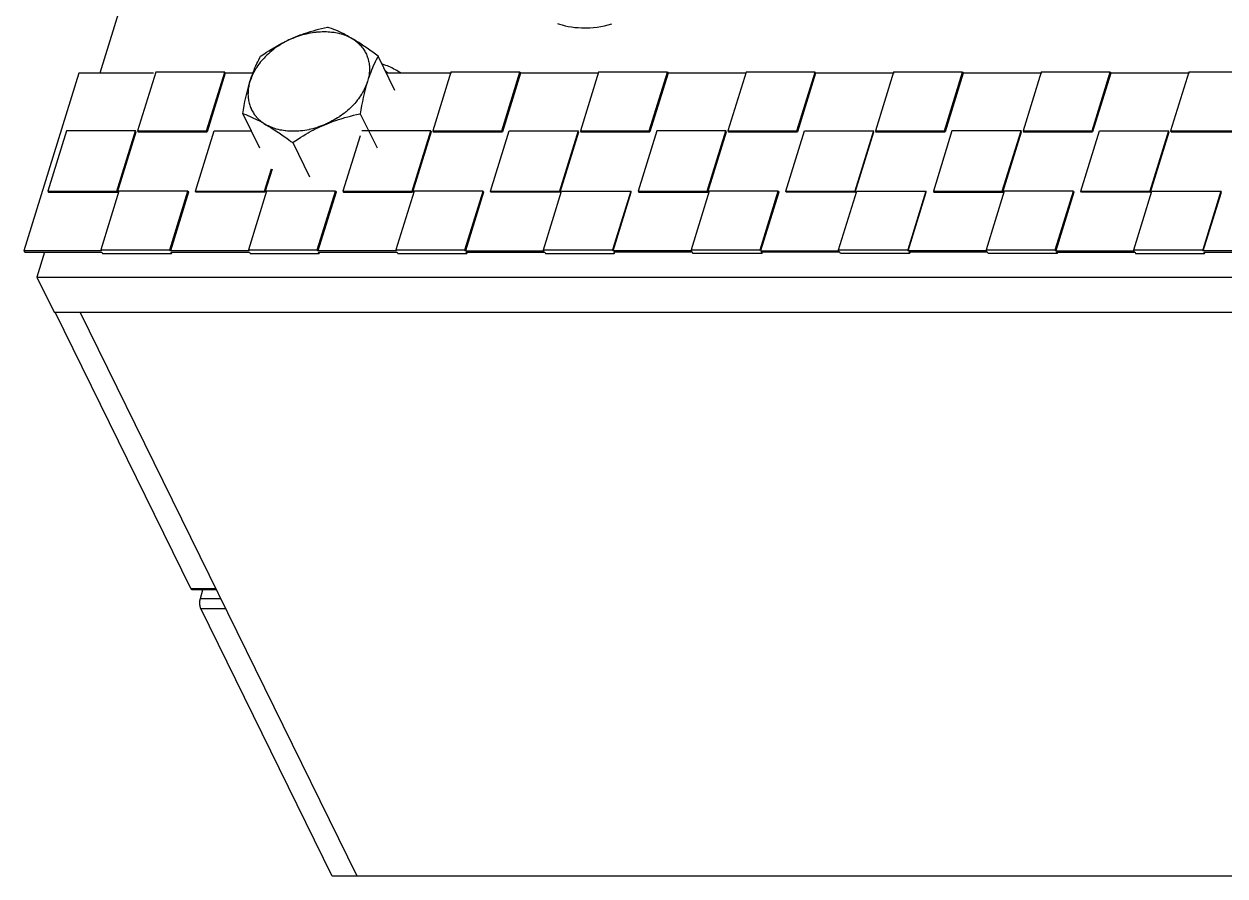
# Model space of a CAD drawing. Extents: x 0 to 216, y 0 to 280.
# Drawn here: x 131.78 to 142.35, y 199.47 to 206.98 of the extents above; entities that cross this region are included whole.
import ezdxf

# ---------------------------------------------------------------- set-up
doc = ezdxf.new("R2010")
doc.units = 0
doc.header["$MEASUREMENT"] = 0
doc.layers.add('CADdetails-1-FINE', color=1, linetype='CONTINUOUS')
doc.layers.add('CADdetails-9-EXTRAFINE', color=9, linetype='CONTINUOUS')

msp = doc.modelspace()

# ---------------------------------------------------------------- linework, layer by layer
at = {"layer": 'CADdetails-1-FINE'}
for points in [[(131.96, 204.97), (131.893, 204.752), (132.046, 204.442), (198.303, 204.442), (203.14, 220.095), (202.988, 220.405)], [(198.151, 204.752), (202.988, 220.405), (136.73, 220.405), (132.448, 206.548)], [(131.893, 204.752), (198.151, 204.752), (198.303, 204.442)], [(133.477, 201.994), (133.265, 201.994), (133.264, 201.994), (133.262, 201.994), (133.261, 201.995), (133.259, 201.996), (133.259, 201.996), (133.257, 201.997), (133.256, 201.998), (133.255, 202), (133.254, 202.002), (133.253, 202.002), (133.252, 202.004), (133.251, 202.005), (133.25, 202.007), (132.056, 204.442)], [(134.714, 199.473), (132.276, 204.442)], [(133.25, 202.007), (133.47, 202.007)], [(143.743, 199.473), (134.494, 199.473), (133.337, 201.83), (133.335, 201.834), (133.334, 201.839), (133.332, 201.844), (133.331, 201.849), (133.33, 201.855), (133.329, 201.862), (133.328, 201.87), (133.328, 201.872), (133.328, 201.873), (133.328, 201.881), (133.328, 201.889), (133.329, 201.896), (133.329, 201.899), (133.33, 201.906), (133.332, 201.912), (133.333, 201.918), (133.356, 201.994)], [(133.333, 201.918), (133.514, 201.918)], [(133.337, 201.83), (133.557, 201.83)]]:
    msp.add_lwpolyline(points, dxfattribs=at)
at = {"layer": 'CADdetails-9-EXTRAFINE'}
for points in [[(135.046, 206.396), (134.898, 206.698), (134.875, 206.715), (134.852, 206.732), (134.838, 206.742), (134.815, 206.759), (134.792, 206.775), (134.778, 206.784), (134.773, 206.787), (134.75, 206.803), (134.727, 206.818), (134.705, 206.831), (134.684, 206.844), (134.663, 206.856), (134.644, 206.867), (134.628, 206.876), (134.609, 206.886), (134.595, 206.894), (134.576, 206.903), (134.557, 206.912), (134.545, 206.917), (134.526, 206.926), (134.507, 206.934), (134.488, 206.942), (134.468, 206.949), (134.459, 206.952), (134.454, 206.951), (134.426, 206.945), (134.4, 206.939), (134.374, 206.932), (134.349, 206.926), (134.325, 206.919), (134.301, 206.912), (134.29, 206.909), (134.267, 206.902), (134.245, 206.894), (134.223, 206.886), (134.21, 206.882), (134.188, 206.873), (134.167, 206.865), (134.146, 206.856), (134.13, 206.849), (134.128, 206.848), (134.112, 206.841), (134.096, 206.833), (134.08, 206.824), (134.064, 206.815), (134.048, 206.806), (134.033, 206.796), (134.018, 206.786), (134.017, 206.786), (134.002, 206.776), (133.987, 206.765), (133.973, 206.754), (133.96, 206.743), (133.958, 206.742), (133.945, 206.731), (133.932, 206.719), (133.919, 206.707), (133.907, 206.695), (133.905, 206.693), (133.894, 206.681), (133.882, 206.669), (133.872, 206.656), (133.861, 206.644), (133.859, 206.641), (133.849, 206.628), (133.84, 206.615), (133.831, 206.602), (133.823, 206.589), (133.82, 206.585), (133.812, 206.572), (133.805, 206.559), (133.798, 206.546), (133.792, 206.533), (133.79, 206.527), (133.784, 206.514), (133.779, 206.501), (133.774, 206.488), (133.77, 206.475), (133.77, 206.476), (133.777, 206.497), (133.784, 206.518), (133.791, 206.538), (133.798, 206.557), (133.806, 206.576), (133.814, 206.595), (133.822, 206.614), (133.831, 206.633), (133.838, 206.649), (133.847, 206.667), (133.857, 206.686), (133.864, 206.698), (133.869, 206.702), (133.892, 206.717), (133.914, 206.732), (133.936, 206.746), (133.958, 206.759), (133.979, 206.772), (134, 206.784), (134.01, 206.789), (134.031, 206.801), (134.051, 206.812), (134.072, 206.822), (134.084, 206.828), (134.105, 206.838), (134.125, 206.847), (134.146, 206.856), (134.15, 206.858), (134.167, 206.865), (134.183, 206.871), (134.2, 206.877), (134.217, 206.882), (134.234, 206.888), (134.251, 206.892), (134.268, 206.896), (134.285, 206.9), (134.288, 206.901), (134.304, 206.904), (134.321, 206.907), (134.338, 206.909), (134.354, 206.911), (134.358, 206.912), (134.375, 206.913), (134.391, 206.914), (134.407, 206.915), (134.423, 206.915), (134.428, 206.915), (134.444, 206.915), (134.459, 206.914), (134.474, 206.913), (134.489, 206.911), (134.495, 206.911), (134.51, 206.909), (134.524, 206.906), (134.539, 206.903), (134.552, 206.9), (134.559, 206.899), (134.573, 206.895), (134.586, 206.891), (134.598, 206.886), (134.611, 206.882), (134.618, 206.879), (134.63, 206.874), (134.641, 206.868), (134.653, 206.862), (134.663, 206.856), (134.673, 206.851), (134.683, 206.844), (134.692, 206.838), (134.701, 206.831), (134.71, 206.824), (134.71, 206.824), (134.719, 206.817), (134.727, 206.81), (134.734, 206.802), (134.742, 206.794), (134.749, 206.786), (134.75, 206.786), (134.756, 206.778), (134.763, 206.769), (134.769, 206.761), (134.775, 206.752), (134.78, 206.743), (134.785, 206.734), (134.79, 206.725), (134.795, 206.716), (134.795, 206.715), (134.799, 206.705), (134.803, 206.695), (134.806, 206.686), (134.81, 206.676), (134.812, 206.665), (134.815, 206.655), (134.817, 206.645), (134.817, 206.644), (134.819, 206.633), (134.82, 206.623), (134.821, 206.612), (134.822, 206.601), (134.822, 206.59), (134.822, 206.589), (134.822, 206.578), (134.821, 206.567), (134.82, 206.555), (134.819, 206.544), (134.818, 206.533), (134.816, 206.521), (134.813, 206.509), (134.811, 206.498), (134.807, 206.486), (134.804, 206.475), (134.8, 206.463), (134.795, 206.45), (134.79, 206.437), (134.785, 206.424), (134.782, 206.418), (134.776, 206.405), (134.769, 206.392), (134.762, 206.379), (134.754, 206.366), (134.752, 206.362), (134.743, 206.349), (134.734, 206.336), (134.725, 206.323), (134.715, 206.31), (134.713, 206.307), (134.703, 206.294), (134.692, 206.282), (134.681, 206.27), (134.669, 206.258), (134.667, 206.255), (134.655, 206.244), (134.642, 206.232), (134.63, 206.22), (134.616, 206.209), (134.615, 206.208), (134.601, 206.197), (134.587, 206.186), (134.573, 206.175), (134.558, 206.165), (134.557, 206.164), (134.542, 206.154), (134.526, 206.145), (134.511, 206.136), (134.495, 206.127), (134.479, 206.118), (134.462, 206.11), (134.446, 206.102), (134.445, 206.102), (134.428, 206.094), (134.449, 206.103), (134.47, 206.112), (134.492, 206.12), (134.505, 206.125), (134.527, 206.132), (134.549, 206.14), (134.572, 206.147), (134.583, 206.15), (134.606, 206.157), (134.631, 206.164), (134.656, 206.17), (134.681, 206.177), (134.708, 206.183), (134.736, 206.189), (134.741, 206.19), (134.889, 205.889)], [(136.478, 206.987), (136.495, 206.981), (136.52, 206.973), (136.546, 206.966), (136.573, 206.961), (136.601, 206.956), (136.629, 206.952), (136.659, 206.95), (136.689, 206.948), (136.7, 206.948), (136.731, 206.948), (136.762, 206.949), (136.794, 206.952), (136.826, 206.955), (136.858, 206.96), (136.891, 206.966), (136.924, 206.974), (136.924, 206.974), (136.957, 206.982)], [(135.097, 206.548), (135.086, 206.556), (135.074, 206.563), (135.063, 206.571), (135.051, 206.578), (135.038, 206.585), (135.026, 206.591), (135.02, 206.594), (135.007, 206.6), (134.993, 206.606), (134.98, 206.612), (134.966, 206.617), (134.952, 206.623), (134.937, 206.627), (134.933, 206.629)], [(132.921, 206.548), (132.264, 206.548), (131.78, 204.982), (131.787, 204.97), (132.467, 204.97), (132.472, 204.96), (133.08, 204.96), (133.075, 204.97), (133.767, 204.97), (133.772, 204.96), (134.379, 204.96)], [(133.548, 206.557), (133.552, 206.548), (133.393, 206.031)], [(133.795, 206.548), (133.552, 206.548)], [(135.544, 206.548), (134.972, 206.548)], [(136.146, 206.557), (136.151, 206.548), (135.992, 206.031)], [(136.843, 206.548), (136.151, 206.548)], [(137.446, 206.557), (137.451, 206.548), (137.291, 206.031)], [(138.143, 206.548), (137.451, 206.548)], [(138.745, 206.557), (138.75, 206.548), (138.59, 206.031)], [(139.442, 206.548), (138.75, 206.548)], [(140.045, 206.557), (140.049, 206.548), (139.89, 206.031)], [(140.741, 206.548), (140.049, 206.548)], [(141.344, 206.557), (140.737, 206.557), (140.577, 206.041), (140.582, 206.031), (141.189, 206.031)], [(142.041, 206.548), (141.349, 206.548)], [(134.146, 205.936), (134.151, 205.94), (134.174, 205.955), (134.196, 205.97), (134.218, 205.984), (134.239, 205.997), (134.261, 206.01), (134.282, 206.022), (134.292, 206.028), (134.312, 206.039), (134.333, 206.05), (134.354, 206.06), (134.366, 206.066), (134.386, 206.076), (134.407, 206.085), (134.428, 206.094), (134.424, 206.093), (134.408, 206.086), (134.391, 206.08), (134.374, 206.074), (134.357, 206.068), (134.34, 206.063), (134.324, 206.059), (134.307, 206.054), (134.29, 206.051), (134.287, 206.05), (134.27, 206.047), (134.253, 206.044), (134.236, 206.041), (134.22, 206.039), (134.216, 206.039), (134.199, 206.037), (134.183, 206.036), (134.167, 206.036), (134.151, 206.036), (134.146, 206.036), (134.131, 206.036), (134.115, 206.037), (134.1, 206.038), (134.085, 206.039), (134.079, 206.04), (134.064, 206.042), (134.05, 206.045), (134.036, 206.047), (134.022, 206.051), (134.015, 206.052), (134.002, 206.056), (133.989, 206.06), (133.976, 206.064), (133.964, 206.069), (133.956, 206.072), (133.944, 206.077), (133.933, 206.083), (133.922, 206.088), (133.911, 206.094), (133.931, 206.082), (133.953, 206.069), (133.975, 206.056), (133.997, 206.041), (134.021, 206.025), (134.026, 206.022), (134.049, 206.006), (134.072, 205.99), (134.085, 205.98), (134.108, 205.964), (134.131, 205.947), (134.146, 205.936), (134.294, 205.635)], [(132.603, 205.499), (132.767, 206.031), (132.762, 206.041)], [(132.781, 206.041), (133.388, 206.041)], [(133.902, 205.499), (133.295, 205.499), (133.29, 205.509), (133.454, 206.041), (133.78, 206.041)], [(134.74, 205.997), (134.589, 205.509), (134.594, 205.499), (135.201, 205.499)], [(135.361, 206.041), (134.754, 206.041)], [(135.379, 206.041), (135.987, 206.041)], [(136.501, 205.499), (136.665, 206.031), (136.66, 206.041)], [(136.679, 206.041), (137.286, 206.041)], [(137.8, 205.499), (137.965, 206.031), (137.96, 206.041)], [(137.978, 206.041), (138.586, 206.041)], [(139.1, 205.499), (139.264, 206.031), (139.259, 206.041)], [(139.278, 206.041), (139.885, 206.041)], [(140.399, 205.499), (140.563, 206.031), (140.559, 206.041)], [(140.577, 206.041), (141.184, 206.041)], [(141.698, 205.499), (141.863, 206.031), (141.858, 206.041)], [(141.876, 206.041), (142.484, 206.041)], [(133.965, 205.703), (133.902, 205.499), (133.897, 205.509), (133.958, 205.706)], [(133.224, 205.509), (132.616, 205.509), (132.457, 204.992), (132.461, 204.982), (131.78, 204.982)], [(131.99, 205.509), (132.598, 205.509)], [(134.523, 205.509), (134.528, 205.499), (134.368, 204.982), (134.363, 204.992), (134.523, 205.509), (133.916, 205.509), (133.756, 204.992), (133.761, 204.982), (133.069, 204.982)], [(133.29, 205.509), (133.897, 205.509)], [(135.822, 205.509), (135.215, 205.509), (135.055, 204.992), (135.06, 204.982), (134.368, 204.982)], [(134.589, 205.509), (135.197, 205.509)], [(135.668, 204.982), (136.36, 204.982), (136.355, 204.992), (136.514, 205.509), (137.122, 205.509), (136.962, 204.992), (136.967, 204.982), (137.127, 205.499), (137.122, 205.509)], [(135.889, 205.509), (136.496, 205.509)], [(138.421, 205.509), (137.814, 205.509), (137.654, 204.992), (137.659, 204.982), (136.967, 204.982)], [(137.188, 205.509), (137.795, 205.509)], [(138.266, 204.982), (138.958, 204.982), (138.953, 204.992), (139.113, 205.509), (139.72, 205.509), (139.561, 204.992), (139.566, 204.982), (139.725, 205.499), (139.72, 205.509)], [(138.487, 205.509), (139.095, 205.509)], [(141.02, 205.509), (140.412, 205.509), (140.253, 204.992), (140.258, 204.982), (139.566, 204.982)], [(139.787, 205.509), (140.394, 205.509)], [(140.865, 204.982), (141.557, 204.982), (141.552, 204.992), (141.712, 205.509), (142.319, 205.509), (142.16, 204.992), (142.164, 204.982), (142.324, 205.499), (142.319, 205.509)], [(141.086, 205.509), (141.693, 205.509)], [(143.619, 205.509), (143.011, 205.509), (142.852, 204.992), (142.856, 204.982), (142.164, 204.982)], [(132.457, 204.992), (133.064, 204.992)], [(133.08, 204.96), (133.082, 204.968)], [(133.756, 204.992), (134.363, 204.992)], [(134.381, 204.968), (134.379, 204.96), (134.374, 204.97), (135.066, 204.97), (135.071, 204.96), (135.678, 204.96), (135.674, 204.97), (136.366, 204.97), (136.371, 204.96), (136.978, 204.96), (136.98, 204.968)], [(135.055, 204.992), (135.663, 204.992)], [(135.678, 204.96), (135.681, 204.968)], [(136.355, 204.992), (136.962, 204.992)], [(138.277, 204.96), (137.67, 204.96), (137.665, 204.97), (136.973, 204.97), (136.978, 204.96)], [(137.654, 204.992), (138.261, 204.992)], [(139.579, 204.968), (139.577, 204.96), (138.969, 204.96), (138.964, 204.97), (138.272, 204.97), (138.277, 204.96), (138.28, 204.968)], [(138.953, 204.992), (139.561, 204.992)], [(140.876, 204.96), (140.269, 204.96), (140.264, 204.97), (139.572, 204.97), (139.577, 204.96)], [(140.253, 204.992), (140.86, 204.992)], [(140.878, 204.968), (140.876, 204.96), (140.871, 204.97), (141.563, 204.97), (141.568, 204.96), (142.175, 204.96), (142.171, 204.97), (142.863, 204.97), (142.867, 204.96), (143.475, 204.96), (143.47, 204.97), (144.162, 204.97), (144.167, 204.96), (144.774, 204.96), (144.769, 204.97), (145.461, 204.97), (145.466, 204.96), (146.074, 204.96)], [(141.552, 204.992), (142.16, 204.992)], [(142.175, 204.96), (142.178, 204.968)]]:
    msp.add_lwpolyline(points, dxfattribs=at)
for points in [[(134.898, 206.698), (134.892, 206.686), (134.882, 206.667), (134.872, 206.649), (134.865, 206.633), (134.856, 206.614), (134.848, 206.595), (134.84, 206.576), (134.833, 206.557), (134.825, 206.538), (134.818, 206.518), (134.811, 206.497), (134.805, 206.476), (134.804, 206.475, 0.035034), (134.741, 206.19)], [(133.707, 206.19, -0.035034), (133.77, 206.475), (133.767, 206.465), (133.764, 206.453), (133.761, 206.441), (133.759, 206.43), (133.757, 206.418), (133.755, 206.407), (133.754, 206.395), (133.753, 206.384), (133.753, 206.373), (133.752, 206.362), (133.752, 206.361), (133.753, 206.35), (133.753, 206.339), (133.754, 206.328), (133.756, 206.318), (133.757, 206.307), (133.757, 206.306), (133.76, 206.296), (133.762, 206.285), (133.765, 206.275), (133.768, 206.265), (133.771, 206.255), (133.775, 206.246), (133.779, 206.236), (133.78, 206.235), (133.784, 206.226), (133.789, 206.217), (133.794, 206.208), (133.8, 206.199), (133.805, 206.19), (133.811, 206.182), (133.818, 206.173), (133.825, 206.165), (133.825, 206.164), (133.832, 206.156), (133.84, 206.149), (133.848, 206.141), (133.856, 206.134), (133.864, 206.127), (133.864, 206.126), (133.873, 206.12), (133.882, 206.113), (133.892, 206.106), (133.901, 206.1), (133.911, 206.094), (133.896, 206.103), (133.876, 206.114), (133.856, 206.125), (133.842, 206.132), (133.823, 206.141), (133.804, 206.15), (133.793, 206.155), (133.774, 206.164), (133.754, 206.172), (133.735, 206.18), (133.715, 206.187), (133.707, 206.19), (133.855, 205.889)]]:
    msp.add_lwpolyline(points, format="xyb", dxfattribs=at)
for points in [[(133.388, 206.041), (133.548, 206.557), (132.94, 206.557), (132.781, 206.041), (132.785, 206.031), (133.393, 206.031)], [(136.146, 206.557), (135.539, 206.557), (135.379, 206.041), (135.384, 206.031), (135.992, 206.031), (135.987, 206.041)], [(137.286, 206.041), (137.446, 206.557), (136.838, 206.557), (136.679, 206.041), (136.684, 206.031), (137.291, 206.031)], [(138.745, 206.557), (138.138, 206.557), (137.978, 206.041), (137.983, 206.031), (138.59, 206.031), (138.586, 206.041)], [(139.885, 206.041), (140.045, 206.557), (139.437, 206.557), (139.278, 206.041), (139.282, 206.031), (139.89, 206.031)], [(141.189, 206.031), (141.184, 206.041), (141.344, 206.557), (141.349, 206.548)], [(142.484, 206.041), (142.643, 206.557), (142.036, 206.557), (141.876, 206.041), (141.881, 206.031), (142.489, 206.031)], [(132.598, 205.509), (132.762, 206.041), (132.155, 206.041), (131.99, 205.509), (131.995, 205.499), (132.603, 205.499)], [(135.361, 206.041), (135.366, 206.031), (135.201, 205.499), (135.197, 205.509)], [(136.496, 205.509), (136.501, 205.499), (135.893, 205.499), (135.889, 205.509), (136.053, 206.041), (136.66, 206.041)], [(137.795, 205.509), (137.96, 206.041), (137.352, 206.041), (137.188, 205.509), (137.193, 205.499), (137.8, 205.499)], [(139.259, 206.041), (139.095, 205.509), (139.1, 205.499), (138.492, 205.499), (138.487, 205.509), (138.652, 206.041)], [(140.394, 205.509), (140.559, 206.041), (139.951, 206.041), (139.787, 205.509), (139.792, 205.499), (140.399, 205.499)], [(141.858, 206.041), (141.693, 205.509), (141.698, 205.499), (141.091, 205.499), (141.086, 205.509), (141.251, 206.041)], [(133.228, 205.499), (133.069, 204.982), (133.064, 204.992), (133.224, 205.509)], [(135.827, 205.499), (135.668, 204.982), (135.663, 204.992), (135.822, 205.509)], [(138.426, 205.499), (138.266, 204.982), (138.261, 204.992), (138.421, 205.509)], [(141.025, 205.499), (140.865, 204.982), (140.86, 204.992), (141.02, 205.509)]]:
    msp.add_lwpolyline(points, close=True, dxfattribs=at)
msp.add_arc((134.714, 206.26), 0.396, 46.625, 51.1033, dxfattribs=at)

doc.saveas('drawing.dxf')
